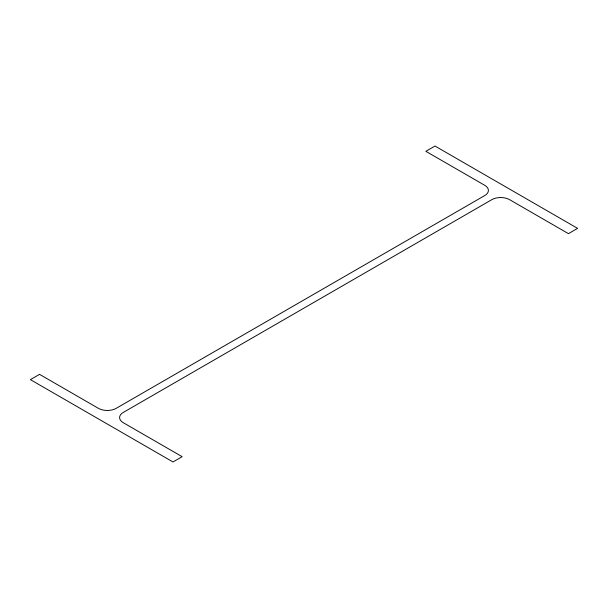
<?xml version="1.0" encoding="UTF-8"?>
<svg xmlns="http://www.w3.org/2000/svg" width="608" height="608" viewBox="0 0 608 608"><rect width="100%" height="100%" fill="white"/><g stroke="black" fill="none" stroke-linecap="round" stroke-linejoin="round"><path stroke-width="0.91" d="M39.543 374.353L30.4 379.635L172.999 461.958L182.142 456.684L123.257 422.689A12.548 7.243 0 0 1 123.257 412.444L491.834 199.652A12.548 7.243 0 0 1 509.572 199.652L568.457 233.647L577.6 228.365L435.001 146.042L425.858 151.316L484.743 185.311A12.548 7.243 0 0 1 484.743 195.556L116.166 408.348A12.548 7.243 0 0 1 98.428 408.348L39.543 374.353"/></g></svg>
